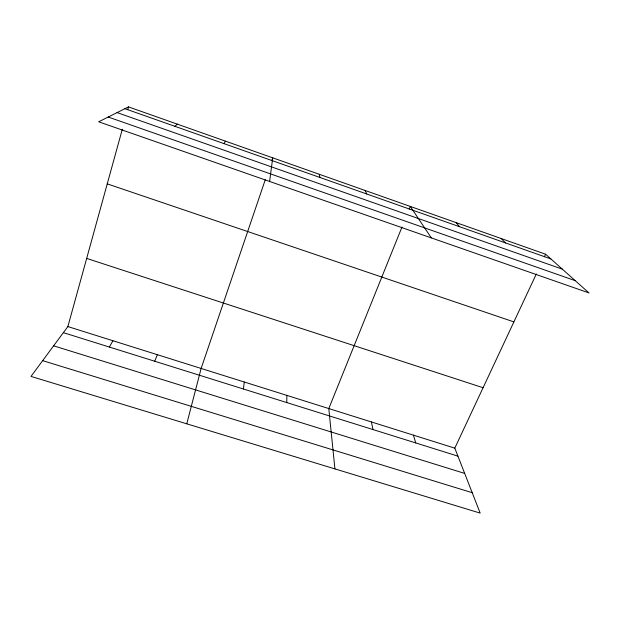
<?xml version="1.0" encoding="UTF-8"?>
<svg xmlns="http://www.w3.org/2000/svg" width="620" height="620" viewBox="0 0 620 620"><rect width="100%" height="100%" fill="white"/><g stroke="black" fill="none" stroke-linecap="round" stroke-linejoin="round"><path stroke-width="0.93" d="M286.781 402.574L286.843 395.382M243.397 388.996L244.296 382.013M269.615 181.458L272.715 157.837L271.785 160.572M186.767 423.809L201.136 368.451L265.275 179.73M536.339 273.947L454.801 448.151L480.175 513.104L31 376.41L67.859 326.577L122.326 129.231M127.72 109.686L128.495 106.896L545.577 254.208L589 292.942L98.681 121.791L128.495 106.896M154.713 361.243L157.356 354.694M401.985 227.036L328.794 408.557L334.924 468.898M409.216 209.118L410.3 206.429L431.311 237.894M544.368 256.781L545.577 254.208M109.376 347.053L112.933 340.737M223.99 143.631L225.401 141.127M174.856 126.302L177.335 124.147M42.656 360.646L472.207 492.706M53.615 345.828L464.667 473.409M63.364 332.646L457.924 456.142M67.859 326.577L454.801 448.151M86.668 258.416L483.081 387.733M107.245 183.869L513.895 321.896M108.213 117.025L575.236 280.666M117.087 112.592L562.317 269.142M124.907 108.686L550.855 258.92M501.185 238.529L505.579 242.947M456.095 222.603L459.583 226.726M365.149 190.48L366.746 193.983M413.4 435.139L415.757 442.943M371.403 421.949L372.969 429.552M319.292 174.29L319.92 177.467"/></g></svg>
